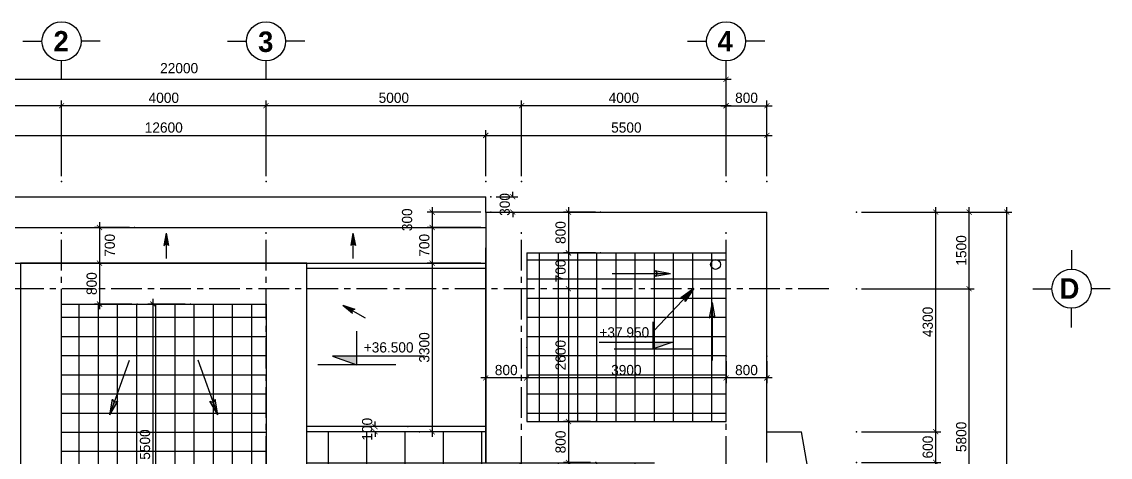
# Model space of a CAD drawing. Header units: inches. Extents: x -844707 to -690155, y -211546 to -175871.
# Drawn here: x -711449 to -690155, y -184900 to -176374 of the extents above; entities that cross this region are included whole.
import ezdxf

# ---------------------------------------------------------------- set-up
doc = ezdxf.new("R2010")
doc.units = ezdxf.units.IN
doc.header["$LTSCALE"] = 48
doc.header["$MEASUREMENT"] = 0
doc.linetypes.add('CENTER', pattern=[2, 1.25, -0.25, 0.25, -0.25])
doc.layers.add('DWGSHARE.com-DefPoints-DWGSHARE.com', color=7, linetype='Continuous', plot=False)
for name, color, linetype in [('DWGSHARE.com-DIM-DWGSHARE.com', 251, 'Continuous'), ('DWGSHARE.com-HATCH-DWGSHARE.com', 8, 'Continuous'), ('DWGSHARE.com-KICHTHUOC-DWGSHARE.com', 9, 'Continuous'), ('DWGSHARE.com-LAYER1-DWGSHARE.com', 150, 'Continuous'), ('DWGSHARE.com-NET-DWGSHARE.com', 245, 'Continuous'), ('DWGSHARE.com-text-DWGSHARE.com', 3, 'Continuous'), ('DWGSHARE.com-truc-DWGSHARE.com', 250, 'CENTER'), ('DWGSHARE.com-TUONG-DWGSHARE.com', 7, 'Continuous')]:
    doc.layers.add(name, color=color, linetype=linetype)
doc.styles.add('AVO-B', font='')
doc.styles.get("Standard").update_dxf_attribs({"font": ''})
doc.styles.add('VNI-AVO', font='')
doc.styles.get('AVO-B').set_extended_font_data('VNI-Avo', bold=True)
doc.styles.get('Standard').set_extended_font_data('VNI-Avo')
doc.styles.get('VNI-AVO').set_extended_font_data('VNI-Avo')
doc.dimstyles.new('tl1-100', dxfattribs={"dimtxt": 200, "dimasz": 100, "dimexe": 100, "dimexo": 100, "dimgap": 50, "dimtad": 1, "dimdec": 0, "dimzin": 0, "dimdsep": 46, "dimtxsty": 'VNI-AVO', "dimblk": 'ARCHTICK', "dimcen": 1, "dimdle": 100, "dimclrd": 256, "dimclre": 256, "dimclrt": 2, "dimadec": 0, "dimazin": 0, "dimtfac": 1, "dimtdec": 0, "dimtix": 1, "dimtofl": 0, "dimtmove": 2, "dimatfit": 3, "dimldrblk": 'ARCHTICK', "dimfxl": 1, "dimtolj": 2, "dimtzin": 0, "dimarcsym": 0})
pattern_1 = [(90, (-754198.3, -184409.2), (-375, 6e-14), []), (180, (-754198.3, -184409.2), (-6e-14, -375), [])]

# ---------------------------------------------------------------- blocks, each defined once
blk = doc.blocks.new('_ArchTick')
at = {"color": 0, "linetype": 'ByBlock', "const_width": 0.15}
blk.add_lwpolyline([(-0.5, -0.5), (0.5, 0.5)], dxfattribs=at)
blk = doc.blocks.new('*D446')
at = {"layer": 'DWGSHARE.com-DefPoints-DWGSHARE.com', "color": 0, "transparency": 16777216}
for p in [(-719670, -177502), (-719670, -179500), (-697670, -179500)]:
    blk.add_point(p, dxfattribs=at)
at = {"layer": 'DWGSHARE.com-DIM-DWGSHARE.com', "lineweight": -2, "transparency": 16777216}
for p, q in [((-697570, -177502), (-719770, -177502)), ((-719670, -179400), (-719670, -177402)), ((-697670, -179400), (-697670, -177402))]:
    blk.add_line(p, q, dxfattribs=at)
at = {"layer": 'DWGSHARE.com-DIM-DWGSHARE.com', "lineweight": -2, "transparency": 16777216, "xscale": 100, "yscale": 100, "zscale": 100, "rotation": 180}
blk.add_blockref('_ArchTick', (-719670, -177502), dxfattribs=at)
at = {"layer": 'DWGSHARE.com-DIM-DWGSHARE.com', "lineweight": -2, "transparency": 16777216, "xscale": 100, "yscale": 100, "zscale": 100}
blk.add_blockref('_ArchTick', (-697670, -177502), dxfattribs=at)
at = {"layer": 'DWGSHARE.com-DIM-DWGSHARE.com', "color": 2, "transparency": 16777216, "insert": (-708370, -177284), "char_height": 200, "attachment_point": 5, "style": 'VNI-AVO'}
blk.add_mtext('\\A2;22000', dxfattribs=at)
blk = doc.blocks.new('*D447')
at = {"layer": 'DWGSHARE.com-DefPoints-DWGSHARE.com', "color": 0, "transparency": 16777216}
for p in [(-715670, -178018), (-715670, -179500), (-710670, -179500)]:
    blk.add_point(p, dxfattribs=at)
at = {"layer": 'DWGSHARE.com-DIM-DWGSHARE.com', "lineweight": -2, "transparency": 16777216}
for p, q in [((-710570, -178018), (-715770, -178018)), ((-715670, -179400), (-715670, -177918)), ((-710670, -179400), (-710670, -177918))]:
    blk.add_line(p, q, dxfattribs=at)
at = {"layer": 'DWGSHARE.com-DIM-DWGSHARE.com', "lineweight": -2, "transparency": 16777216, "xscale": 100, "yscale": 100, "zscale": 100, "rotation": 180}
blk.add_blockref('_ArchTick', (-715670, -178018), dxfattribs=at)
at = {"layer": 'DWGSHARE.com-DIM-DWGSHARE.com', "lineweight": -2, "transparency": 16777216, "xscale": 100, "yscale": 100, "zscale": 100}
blk.add_blockref('_ArchTick', (-710670, -178018), dxfattribs=at)
at = {"layer": 'DWGSHARE.com-DIM-DWGSHARE.com', "color": 2, "transparency": 16777216, "insert": (-713170, -177864), "char_height": 200, "attachment_point": 5, "style": 'VNI-AVO'}
blk.add_mtext('\\A2;5000', dxfattribs=at)
blk = doc.blocks.new('*D453')
at = {"layer": 'DWGSHARE.com-DefPoints-DWGSHARE.com', "color": 0, "transparency": 16777216}
for p in [(-706670, -178018), (-706670, -179500), (-701670, -179500)]:
    blk.add_point(p, dxfattribs=at)
at = {"layer": 'DWGSHARE.com-DIM-DWGSHARE.com', "lineweight": -2, "transparency": 16777216}
for p, q in [((-701570, -178018), (-706770, -178018)), ((-706670, -179400), (-706670, -177918)), ((-701670, -179400), (-701670, -177918))]:
    blk.add_line(p, q, dxfattribs=at)
at = {"layer": 'DWGSHARE.com-DIM-DWGSHARE.com', "lineweight": -2, "transparency": 16777216, "xscale": 100, "yscale": 100, "zscale": 100, "rotation": 180}
blk.add_blockref('_ArchTick', (-706670, -178018), dxfattribs=at)
at = {"layer": 'DWGSHARE.com-DIM-DWGSHARE.com', "lineweight": -2, "transparency": 16777216, "xscale": 100, "yscale": 100, "zscale": 100}
blk.add_blockref('_ArchTick', (-701670, -178018), dxfattribs=at)
at = {"layer": 'DWGSHARE.com-DIM-DWGSHARE.com', "color": 2, "transparency": 16777216, "insert": (-704170, -177864), "char_height": 200, "attachment_point": 5, "style": 'VNI-AVO'}
blk.add_mtext('\\A2;5000', dxfattribs=at)
blk = doc.blocks.new('*D454')
at = {"layer": 'DWGSHARE.com-DefPoints-DWGSHARE.com', "color": 0, "transparency": 16777216}
for p in [(-710670, -178018), (-710670, -179500), (-706670, -179500)]:
    blk.add_point(p, dxfattribs=at)
at = {"layer": 'DWGSHARE.com-DIM-DWGSHARE.com', "lineweight": -2, "transparency": 16777216}
for p, q in [((-706570, -178018), (-710770, -178018)), ((-710670, -179400), (-710670, -177918)), ((-706670, -179400), (-706670, -177918))]:
    blk.add_line(p, q, dxfattribs=at)
at = {"layer": 'DWGSHARE.com-DIM-DWGSHARE.com', "lineweight": -2, "transparency": 16777216, "xscale": 100, "yscale": 100, "zscale": 100, "rotation": 180}
blk.add_blockref('_ArchTick', (-710670, -178018), dxfattribs=at)
at = {"layer": 'DWGSHARE.com-DIM-DWGSHARE.com', "lineweight": -2, "transparency": 16777216, "xscale": 100, "yscale": 100, "zscale": 100}
blk.add_blockref('_ArchTick', (-706670, -178018), dxfattribs=at)
at = {"layer": 'DWGSHARE.com-DIM-DWGSHARE.com', "color": 2, "transparency": 16777216, "insert": (-708670, -177864), "char_height": 200, "attachment_point": 5, "style": 'VNI-AVO'}
blk.add_mtext('\\A2;4000', dxfattribs=at)
blk = doc.blocks.new('*D455')
at = {"layer": 'DWGSHARE.com-DefPoints-DWGSHARE.com', "color": 0, "transparency": 16777216}
for p in [(-701670, -178018), (-701670, -179500), (-697670, -179500)]:
    blk.add_point(p, dxfattribs=at)
at = {"layer": 'DWGSHARE.com-DIM-DWGSHARE.com', "lineweight": -2, "transparency": 16777216}
for p, q in [((-697570, -178018), (-701770, -178018)), ((-701670, -179400), (-701670, -177918)), ((-697670, -179400), (-697670, -177918))]:
    blk.add_line(p, q, dxfattribs=at)
at = {"layer": 'DWGSHARE.com-DIM-DWGSHARE.com', "lineweight": -2, "transparency": 16777216, "xscale": 100, "yscale": 100, "zscale": 100, "rotation": 180}
blk.add_blockref('_ArchTick', (-701670, -178018), dxfattribs=at)
at = {"layer": 'DWGSHARE.com-DIM-DWGSHARE.com', "lineweight": -2, "transparency": 16777216, "xscale": 100, "yscale": 100, "zscale": 100}
blk.add_blockref('_ArchTick', (-697670, -178018), dxfattribs=at)
at = {"layer": 'DWGSHARE.com-DIM-DWGSHARE.com', "color": 2, "transparency": 16777216, "insert": (-699670, -177864), "char_height": 200, "attachment_point": 5, "style": 'VNI-AVO'}
blk.add_mtext('\\A2;4000', dxfattribs=at)
blk = doc.blocks.new('*D473')
at = {"layer": 'DWGSHARE.com-DefPoints-DWGSHARE.com', "color": 0, "transparency": 16777216}
for p in [(-702371, -181101), (-703420, -184401), (-702371, -184401)]:
    blk.add_point(p, dxfattribs=at)
at = {"layer": 'DWGSHARE.com-DIM-DWGSHARE.com', "lineweight": -2, "transparency": 16777216}
for p, q in [((-702471, -181101), (-703520, -181101)), ((-703420, -181001), (-703420, -184501)), ((-702471, -184401), (-703520, -184401))]:
    blk.add_line(p, q, dxfattribs=at)
at = {"layer": 'DWGSHARE.com-DIM-DWGSHARE.com', "lineweight": -2, "transparency": 16777216, "xscale": 100, "yscale": 100, "zscale": 100}
for p, rotation in [((-703420, -181101), 90), ((-703420, -184401), 270)]:
    blk.add_blockref('_ArchTick', p, dxfattribs=dict(at, rotation=rotation))
at = {"layer": 'DWGSHARE.com-DIM-DWGSHARE.com', "color": 2, "transparency": 16777216, "insert": (-703573, -182751), "char_height": 200, "attachment_point": 5, "rotation": 90, "style": 'VNI-AVO'}
blk.add_mtext('\\A2;3300', dxfattribs=at)
blk = doc.blocks.new('*D474')
at = {"layer": 'DWGSHARE.com-DefPoints-DWGSHARE.com', "color": 0, "transparency": 16777216}
for p in [(-700221, -181601), (-700754, -184201), (-700221, -184201)]:
    blk.add_point(p, dxfattribs=at)
at = {"layer": 'DWGSHARE.com-DIM-DWGSHARE.com', "lineweight": -2, "transparency": 16777216}
for p, q in [((-700321, -181601), (-700854, -181601)), ((-700754, -181501), (-700754, -184301)), ((-700321, -184201), (-700854, -184201))]:
    blk.add_line(p, q, dxfattribs=at)
at = {"layer": 'DWGSHARE.com-DIM-DWGSHARE.com', "lineweight": -2, "transparency": 16777216, "xscale": 100, "yscale": 100, "zscale": 100}
for p, rotation in [((-700754, -181601), 90), ((-700754, -184201), 270)]:
    blk.add_blockref('_ArchTick', p, dxfattribs=dict(at, rotation=rotation))
at = {"layer": 'DWGSHARE.com-DIM-DWGSHARE.com', "color": 2, "transparency": 16777216, "insert": (-700907, -182901), "char_height": 200, "attachment_point": 5, "rotation": 90, "style": 'VNI-AVO'}
blk.add_mtext('\\A2;2600', dxfattribs=at)
blk = doc.blocks.new('*D475')
at = {"layer": 'DWGSHARE.com-DefPoints-DWGSHARE.com', "color": 0, "transparency": 16777216}
for p in [(-700221, -184201), (-700754, -185001), (-700221, -185001)]:
    blk.add_point(p, dxfattribs=at)
at = {"layer": 'DWGSHARE.com-DIM-DWGSHARE.com', "lineweight": -2, "transparency": 16777216}
for p, q in [((-700754, -184101), (-700754, -185101)), ((-700321, -184201), (-700854, -184201)), ((-700321, -185001), (-700854, -185001))]:
    blk.add_line(p, q, dxfattribs=at)
at = {"layer": 'DWGSHARE.com-DIM-DWGSHARE.com', "lineweight": -2, "transparency": 16777216, "xscale": 100, "yscale": 100, "zscale": 100}
for p, rotation in [((-700754, -184201), 90), ((-700754, -185001), 270)]:
    blk.add_blockref('_ArchTick', p, dxfattribs=dict(at, rotation=rotation))
at = {"layer": 'DWGSHARE.com-DIM-DWGSHARE.com', "color": 2, "transparency": 16777216, "insert": (-700907, -184601), "char_height": 200, "attachment_point": 5, "rotation": 90, "style": 'VNI-AVO'}
blk.add_mtext('\\A2;800', dxfattribs=at)
blk = doc.blocks.new('*D476')
at = {"layer": 'DWGSHARE.com-DefPoints-DWGSHARE.com', "color": 0, "transparency": 16777216}
for p in [(-702371, -180401), (-703420, -181101), (-702371, -181101)]:
    blk.add_point(p, dxfattribs=at)
at = {"layer": 'DWGSHARE.com-DIM-DWGSHARE.com', "lineweight": -2, "transparency": 16777216}
for p, q in [((-703420, -180301), (-703420, -181201)), ((-702471, -180401), (-703520, -180401)), ((-702471, -181101), (-703520, -181101))]:
    blk.add_line(p, q, dxfattribs=at)
at = {"layer": 'DWGSHARE.com-DIM-DWGSHARE.com', "lineweight": -2, "transparency": 16777216, "xscale": 100, "yscale": 100, "zscale": 100}
for p, rotation in [((-703420, -180401), 90), ((-703420, -181101), 270)]:
    blk.add_blockref('_ArchTick', p, dxfattribs=dict(at, rotation=rotation))
at = {"layer": 'DWGSHARE.com-DIM-DWGSHARE.com', "color": 2, "transparency": 16777216, "insert": (-703573, -180751), "char_height": 200, "attachment_point": 5, "rotation": 90, "style": 'VNI-AVO'}
blk.add_mtext('\\A2;700', dxfattribs=at)
blk = doc.blocks.new('*D477')
at = {"layer": 'DWGSHARE.com-DefPoints-DWGSHARE.com', "color": 0, "transparency": 16777216}
for p in [(-702371, -180101), (-703420, -180401), (-702371, -180401)]:
    blk.add_point(p, dxfattribs=at)
at = {"layer": 'DWGSHARE.com-DIM-DWGSHARE.com', "lineweight": -2, "transparency": 16777216}
for p, q in [((-702471, -180101), (-703520, -180101)), ((-703420, -180001), (-703420, -180501)), ((-702471, -180401), (-703520, -180401))]:
    blk.add_line(p, q, dxfattribs=at)
at = {"layer": 'DWGSHARE.com-DIM-DWGSHARE.com', "lineweight": -2, "transparency": 16777216, "xscale": 100, "yscale": 100, "zscale": 100}
for p, rotation in [((-703420, -180101), 90), ((-703420, -180401), 270)]:
    blk.add_blockref('_ArchTick', p, dxfattribs=dict(at, rotation=rotation))
at = {"layer": 'DWGSHARE.com-DIM-DWGSHARE.com', "color": 2, "transparency": 16777216, "insert": (-703910, -180251), "char_height": 200, "attachment_point": 5, "rotation": 90, "style": 'VNI-AVO'}
blk.add_mtext('\\A2;300', dxfattribs=at)
blk = doc.blocks.new('*D478')
at = {"layer": 'DWGSHARE.com-DefPoints-DWGSHARE.com', "color": 0, "transparency": 16777216}
for p in [(-701571, -182752), (-697671, -182919), (-701571, -183347)]:
    blk.add_point(p, dxfattribs=at)
at = {"layer": 'DWGSHARE.com-DIM-DWGSHARE.com', "lineweight": -2, "transparency": 16777216}
for p, q in [((-701571, -182852), (-701571, -183447)), ((-697671, -183019), (-697671, -183447)), ((-697571, -183347), (-701671, -183347))]:
    blk.add_line(p, q, dxfattribs=at)
at = {"layer": 'DWGSHARE.com-DIM-DWGSHARE.com', "lineweight": -2, "transparency": 16777216, "xscale": 100, "yscale": 100, "zscale": 100, "rotation": 180}
blk.add_blockref('_ArchTick', (-701571, -183347), dxfattribs=at)
at = {"layer": 'DWGSHARE.com-DIM-DWGSHARE.com', "lineweight": -2, "transparency": 16777216, "xscale": 100, "yscale": 100, "zscale": 100}
blk.add_blockref('_ArchTick', (-697671, -183347), dxfattribs=at)
at = {"layer": 'DWGSHARE.com-DIM-DWGSHARE.com', "color": 2, "transparency": 16777216, "insert": (-699621, -183194), "char_height": 200, "attachment_point": 5, "style": 'VNI-AVO'}
blk.add_mtext('\\A2;3900', dxfattribs=at)
blk = doc.blocks.new('*D479')
at = {"layer": 'DWGSHARE.com-DefPoints-DWGSHARE.com', "color": 0, "transparency": 16777216}
for p in [(-697671, -182919), (-696871, -182919), (-697671, -183347)]:
    blk.add_point(p, dxfattribs=at)
at = {"layer": 'DWGSHARE.com-DIM-DWGSHARE.com', "lineweight": -2, "transparency": 16777216}
for p, q in [((-697671, -183019), (-697671, -183447)), ((-696871, -183019), (-696871, -183447)), ((-696771, -183347), (-697771, -183347))]:
    blk.add_line(p, q, dxfattribs=at)
at = {"layer": 'DWGSHARE.com-DIM-DWGSHARE.com', "lineweight": -2, "transparency": 16777216, "xscale": 100, "yscale": 100, "zscale": 100, "rotation": 180}
blk.add_blockref('_ArchTick', (-697671, -183347), dxfattribs=at)
at = {"layer": 'DWGSHARE.com-DIM-DWGSHARE.com', "lineweight": -2, "transparency": 16777216, "xscale": 100, "yscale": 100, "zscale": 100}
blk.add_blockref('_ArchTick', (-696871, -183347), dxfattribs=at)
at = {"layer": 'DWGSHARE.com-DIM-DWGSHARE.com', "color": 2, "transparency": 16777216, "insert": (-697271, -183194), "char_height": 200, "attachment_point": 5, "style": 'VNI-AVO'}
blk.add_mtext('\\A2;800', dxfattribs=at)
blk = doc.blocks.new('Muiten')
at = {"layer": 'DWGSHARE.com-KICHTHUOC-DWGSHARE.com'}
blk.add_hatch(color=2, dxfattribs=at).paths.add_polyline_path([(-257, 0), (-305, -54), (0, 0), (-304, 59)])
at = {"layer": 'DWGSHARE.com-KICHTHUOC-DWGSHARE.com', "linetype": 'Continuous'}
blk.add_line((0, 0), (-1140, 0), dxfattribs=at)
at = {"layer": 'DWGSHARE.com-KICHTHUOC-DWGSHARE.com', "color": 2}
for p, q in [((0, 0), (-305, -54)), ((-304, 59), (-257, 0)), ((0, 0), (-304, 59)), ((0, 0), (-257, 0)), ((-305, -54), (-257, 0))]:
    blk.add_line(p, q, dxfattribs=at)
blk = doc.blocks.new('*D480')
at = {"layer": 'DWGSHARE.com-DefPoints-DWGSHARE.com', "color": 0, "transparency": 16777216}
for p in [(-702371, -182752), (-701571, -182752), (-702371, -183347)]:
    blk.add_point(p, dxfattribs=at)
at = {"layer": 'DWGSHARE.com-DIM-DWGSHARE.com', "lineweight": -2, "transparency": 16777216}
for p, q in [((-702371, -182852), (-702371, -183447)), ((-701571, -182852), (-701571, -183447)), ((-701471, -183347), (-702471, -183347))]:
    blk.add_line(p, q, dxfattribs=at)
at = {"layer": 'DWGSHARE.com-DIM-DWGSHARE.com', "lineweight": -2, "transparency": 16777216, "xscale": 100, "yscale": 100, "zscale": 100, "rotation": 180}
blk.add_blockref('_ArchTick', (-702371, -183347), dxfattribs=at)
at = {"layer": 'DWGSHARE.com-DIM-DWGSHARE.com', "lineweight": -2, "transparency": 16777216, "xscale": 100, "yscale": 100, "zscale": 100}
blk.add_blockref('_ArchTick', (-701571, -183347), dxfattribs=at)
at = {"layer": 'DWGSHARE.com-DIM-DWGSHARE.com', "color": 2, "transparency": 16777216, "insert": (-701971, -183194), "char_height": 200, "attachment_point": 5, "style": 'VNI-AVO'}
blk.add_mtext('\\A2;800', dxfattribs=at)
blk = doc.blocks.new('*D481')
at = {"layer": 'DWGSHARE.com-DefPoints-DWGSHARE.com', "color": 0, "transparency": 16777216}
for p in [(-700127, -180901), (-700754, -181601), (-700221, -181601)]:
    blk.add_point(p, dxfattribs=at)
at = {"layer": 'DWGSHARE.com-DIM-DWGSHARE.com', "lineweight": -2, "transparency": 16777216}
for p, q in [((-700227, -180901), (-700854, -180901)), ((-700754, -180801), (-700754, -181701)), ((-700321, -181601), (-700854, -181601))]:
    blk.add_line(p, q, dxfattribs=at)
at = {"layer": 'DWGSHARE.com-DIM-DWGSHARE.com', "lineweight": -2, "transparency": 16777216, "xscale": 100, "yscale": 100, "zscale": 100}
for p, rotation in [((-700754, -180901), 90), ((-700754, -181601), 270)]:
    blk.add_blockref('_ArchTick', p, dxfattribs=dict(at, rotation=rotation))
at = {"layer": 'DWGSHARE.com-DIM-DWGSHARE.com', "color": 2, "transparency": 16777216, "insert": (-700907, -181251), "char_height": 200, "attachment_point": 5, "rotation": 90, "style": 'VNI-AVO'}
blk.add_mtext('\\A2;700', dxfattribs=at)
blk = doc.blocks.new('*D482')
at = {"layer": 'DWGSHARE.com-DefPoints-DWGSHARE.com', "color": 0, "transparency": 16777216}
for p in [(-700127, -180101), (-700754, -180901), (-700127, -180901)]:
    blk.add_point(p, dxfattribs=at)
at = {"layer": 'DWGSHARE.com-DIM-DWGSHARE.com', "lineweight": -2, "transparency": 16777216}
for p, q in [((-700227, -180101), (-700854, -180101)), ((-700754, -180001), (-700754, -181001)), ((-700227, -180901), (-700854, -180901))]:
    blk.add_line(p, q, dxfattribs=at)
at = {"layer": 'DWGSHARE.com-DIM-DWGSHARE.com', "lineweight": -2, "transparency": 16777216, "xscale": 100, "yscale": 100, "zscale": 100}
for p, rotation in [((-700754, -180101), 90), ((-700754, -180901), 270)]:
    blk.add_blockref('_ArchTick', p, dxfattribs=dict(at, rotation=rotation))
at = {"layer": 'DWGSHARE.com-DIM-DWGSHARE.com', "color": 2, "transparency": 16777216, "insert": (-700907, -180501), "char_height": 200, "attachment_point": 5, "rotation": 90, "style": 'VNI-AVO'}
blk.add_mtext('\\A2;800', dxfattribs=at)
blk = doc.blocks.new('*D491')
at = {"layer": 'DWGSHARE.com-DefPoints-DWGSHARE.com', "color": 0, "transparency": 16777216}
for p in [(-709241, -180401), (-709927, -181101), (-709241, -181101)]:
    blk.add_point(p, dxfattribs=at)
at = {"layer": 'DWGSHARE.com-DIM-DWGSHARE.com', "lineweight": -2, "transparency": 16777216}
for p, q in [((-709927, -180301), (-709927, -181201)), ((-709341, -180401), (-710027, -180401)), ((-709341, -181101), (-710027, -181101))]:
    blk.add_line(p, q, dxfattribs=at)
at = {"layer": 'DWGSHARE.com-DIM-DWGSHARE.com', "lineweight": -2, "transparency": 16777216, "xscale": 100, "yscale": 100, "zscale": 100}
for p, rotation in [((-709927, -180401), 90), ((-709927, -181101), 270)]:
    blk.add_blockref('_ArchTick', p, dxfattribs=dict(at, rotation=rotation))
at = {"layer": 'DWGSHARE.com-DIM-DWGSHARE.com', "color": 2, "transparency": 16777216, "insert": (-709726, -180751), "char_height": 200, "attachment_point": 5, "rotation": 90, "style": 'VNI-AVO'}
blk.add_mtext('\\A2;700', dxfattribs=at)
blk = doc.blocks.new('*D492')
at = {"layer": 'DWGSHARE.com-DefPoints-DWGSHARE.com', "color": 0, "transparency": 16777216}
for p in [(-709194, -181101), (-709927, -181901), (-709194, -181901)]:
    blk.add_point(p, dxfattribs=at)
at = {"layer": 'DWGSHARE.com-DIM-DWGSHARE.com', "lineweight": -2, "transparency": 16777216}
for p, q in [((-709294, -181101), (-710027, -181101)), ((-709927, -181001), (-709927, -182001)), ((-709294, -181901), (-710027, -181901))]:
    blk.add_line(p, q, dxfattribs=at)
at = {"layer": 'DWGSHARE.com-DIM-DWGSHARE.com', "lineweight": -2, "transparency": 16777216, "xscale": 100, "yscale": 100, "zscale": 100}
for p, rotation in [((-709927, -181101), 90), ((-709927, -181901), 270)]:
    blk.add_blockref('_ArchTick', p, dxfattribs=dict(at, rotation=rotation))
at = {"layer": 'DWGSHARE.com-DIM-DWGSHARE.com', "color": 2, "transparency": 16777216, "insert": (-710080, -181501), "char_height": 200, "attachment_point": 5, "rotation": 90, "style": 'VNI-AVO'}
blk.add_mtext('\\A2;800', dxfattribs=at)
blk = doc.blocks.new('*D493')
at = {"layer": 'DWGSHARE.com-DefPoints-DWGSHARE.com', "color": 0, "transparency": 16777216}
for p in [(-708150, -181901), (-708883, -187401), (-708150, -187401)]:
    blk.add_point(p, dxfattribs=at)
at = {"layer": 'DWGSHARE.com-DIM-DWGSHARE.com', "lineweight": -2, "transparency": 16777216}
for p, q in [((-708883, -181801), (-708883, -187501)), ((-708250, -181901), (-708983, -181901)), ((-708250, -187401), (-708983, -187401))]:
    blk.add_line(p, q, dxfattribs=at)
at = {"layer": 'DWGSHARE.com-DIM-DWGSHARE.com', "lineweight": -2, "transparency": 16777216, "xscale": 100, "yscale": 100, "zscale": 100}
for p, rotation in [((-708883, -181901), 90), ((-708883, -187401), 270)]:
    blk.add_blockref('_ArchTick', p, dxfattribs=dict(at, rotation=rotation))
at = {"layer": 'DWGSHARE.com-DIM-DWGSHARE.com', "color": 2, "transparency": 16777216, "insert": (-709037, -184651), "char_height": 200, "attachment_point": 5, "rotation": 90, "style": 'VNI-AVO'}
blk.add_mtext('\\A2;5500', dxfattribs=at)
blk = doc.blocks.new('*D527')
at = {"layer": 'DWGSHARE.com-DefPoints-DWGSHARE.com', "color": 0, "transparency": 16777216}
for p in [(-696871, -178018), (-697670, -179500), (-696871, -179500)]:
    blk.add_point(p, dxfattribs=at)
at = {"layer": 'DWGSHARE.com-DIM-DWGSHARE.com', "lineweight": -2, "transparency": 16777216}
for p, q in [((-697770, -178018), (-696771, -178018)), ((-697670, -179400), (-697670, -177918)), ((-696871, -179400), (-696871, -177918))]:
    blk.add_line(p, q, dxfattribs=at)
at = {"layer": 'DWGSHARE.com-DIM-DWGSHARE.com', "lineweight": -2, "transparency": 16777216, "xscale": 100, "yscale": 100, "zscale": 100, "rotation": 180}
blk.add_blockref('_ArchTick', (-697670, -178018), dxfattribs=at)
at = {"layer": 'DWGSHARE.com-DIM-DWGSHARE.com', "lineweight": -2, "transparency": 16777216, "xscale": 100, "yscale": 100, "zscale": 100}
blk.add_blockref('_ArchTick', (-696871, -178018), dxfattribs=at)
at = {"layer": 'DWGSHARE.com-DIM-DWGSHARE.com', "color": 2, "transparency": 16777216, "insert": (-697270, -177864), "char_height": 200, "attachment_point": 5, "style": 'VNI-AVO'}
blk.add_mtext('\\A2;800', dxfattribs=at)
blk = doc.blocks.new('*D529')
at = {"layer": 'DWGSHARE.com-DefPoints-DWGSHARE.com', "color": 0, "transparency": 16777216}
for p in [(-702371, -178599), (-714971, -179500), (-702371, -179500)]:
    blk.add_point(p, dxfattribs=at)
at = {"layer": 'DWGSHARE.com-DIM-DWGSHARE.com', "lineweight": -2, "transparency": 16777216}
for p, q in [((-715071, -178599), (-702271, -178599)), ((-714971, -179400), (-714971, -178499)), ((-702371, -179400), (-702371, -178499))]:
    blk.add_line(p, q, dxfattribs=at)
at = {"layer": 'DWGSHARE.com-DIM-DWGSHARE.com', "lineweight": -2, "transparency": 16777216, "xscale": 100, "yscale": 100, "zscale": 100, "rotation": 180}
blk.add_blockref('_ArchTick', (-714971, -178599), dxfattribs=at)
at = {"layer": 'DWGSHARE.com-DIM-DWGSHARE.com', "lineweight": -2, "transparency": 16777216, "xscale": 100, "yscale": 100, "zscale": 100}
blk.add_blockref('_ArchTick', (-702371, -178599), dxfattribs=at)
at = {"layer": 'DWGSHARE.com-DIM-DWGSHARE.com', "color": 2, "transparency": 16777216, "insert": (-708671, -178446), "char_height": 200, "attachment_point": 5, "style": 'VNI-AVO'}
blk.add_mtext('\\A2;12600', dxfattribs=at)
blk = doc.blocks.new('*D530')
at = {"layer": 'DWGSHARE.com-DefPoints-DWGSHARE.com', "color": 0, "transparency": 16777216}
for p in [(-696871, -178599), (-702371, -179500), (-696871, -179500)]:
    blk.add_point(p, dxfattribs=at)
at = {"layer": 'DWGSHARE.com-DIM-DWGSHARE.com', "lineweight": -2, "transparency": 16777216}
for p, q in [((-702471, -178599), (-696771, -178599)), ((-702371, -179400), (-702371, -178499)), ((-696871, -179400), (-696871, -178499))]:
    blk.add_line(p, q, dxfattribs=at)
at = {"layer": 'DWGSHARE.com-DIM-DWGSHARE.com', "lineweight": -2, "transparency": 16777216, "xscale": 100, "yscale": 100, "zscale": 100, "rotation": 180}
blk.add_blockref('_ArchTick', (-702371, -178599), dxfattribs=at)
at = {"layer": 'DWGSHARE.com-DIM-DWGSHARE.com', "lineweight": -2, "transparency": 16777216, "xscale": 100, "yscale": 100, "zscale": 100}
blk.add_blockref('_ArchTick', (-696871, -178599), dxfattribs=at)
at = {"layer": 'DWGSHARE.com-DIM-DWGSHARE.com', "color": 2, "transparency": 16777216, "insert": (-699621, -178446), "char_height": 200, "attachment_point": 5, "style": 'VNI-AVO'}
blk.add_mtext('\\A2;5500', dxfattribs=at)
blk = doc.blocks.new('*D537')
at = {"layer": 'DWGSHARE.com-DefPoints-DWGSHARE.com', "color": 0, "transparency": 16777216}
for p in [(-695121, -180101), (-695121, -184401), (-693570, -184401)]:
    blk.add_point(p, dxfattribs=at)
at = {"layer": 'DWGSHARE.com-DIM-DWGSHARE.com', "lineweight": -2, "transparency": 16777216}
for p, q in [((-695021, -180101), (-693470, -180101)), ((-693570, -180001), (-693570, -184501)), ((-695021, -184401), (-693470, -184401))]:
    blk.add_line(p, q, dxfattribs=at)
at = {"layer": 'DWGSHARE.com-DIM-DWGSHARE.com', "lineweight": -2, "transparency": 16777216, "xscale": 100, "yscale": 100, "zscale": 100}
for p, rotation in [((-693570, -180101), 90), ((-693570, -184401), 270)]:
    blk.add_blockref('_ArchTick', p, dxfattribs=dict(at, rotation=rotation))
at = {"layer": 'DWGSHARE.com-DIM-DWGSHARE.com', "color": 2, "transparency": 16777216, "insert": (-693724, -182251), "char_height": 200, "attachment_point": 5, "rotation": 90, "style": 'VNI-AVO'}
blk.add_mtext('\\A2;4300', dxfattribs=at)
blk = doc.blocks.new('*D538')
at = {"layer": 'DWGSHARE.com-DefPoints-DWGSHARE.com', "color": 0, "transparency": 16777216}
for p in [(-695121, -181601), (-692915, -181601), (-695121, -187401)]:
    blk.add_point(p, dxfattribs=at)
at = {"layer": 'DWGSHARE.com-DIM-DWGSHARE.com', "lineweight": -2, "transparency": 16777216}
for p, q in [((-695021, -181601), (-692815, -181601)), ((-692915, -187501), (-692915, -181501)), ((-695021, -187401), (-692815, -187401))]:
    blk.add_line(p, q, dxfattribs=at)
at = {"layer": 'DWGSHARE.com-DIM-DWGSHARE.com', "lineweight": -2, "transparency": 16777216, "xscale": 100, "yscale": 100, "zscale": 100}
for p, rotation in [((-692915, -181601), 90), ((-692915, -187401), 270)]:
    blk.add_blockref('_ArchTick', p, dxfattribs=dict(at, rotation=rotation))
at = {"layer": 'DWGSHARE.com-DIM-DWGSHARE.com', "color": 2, "transparency": 16777216, "insert": (-693068, -184501), "char_height": 200, "attachment_point": 5, "rotation": 90, "style": 'VNI-AVO'}
blk.add_mtext('\\A2;5800', dxfattribs=at)
blk = doc.blocks.new('*D539')
at = {"layer": 'DWGSHARE.com-DefPoints-DWGSHARE.com', "color": 0, "transparency": 16777216}
for p in [(-695121, -180101), (-692180, -180101), (-695121, -201401)]:
    blk.add_point(p, dxfattribs=at)
at = {"layer": 'DWGSHARE.com-DIM-DWGSHARE.com', "lineweight": -2, "transparency": 16777216}
for p, q in [((-695021, -180101), (-692080, -180101)), ((-692180, -201501), (-692180, -180001)), ((-695021, -201401), (-692080, -201401))]:
    blk.add_line(p, q, dxfattribs=at)
at = {"layer": 'DWGSHARE.com-DIM-DWGSHARE.com', "lineweight": -2, "transparency": 16777216, "xscale": 100, "yscale": 100, "zscale": 100}
for p, rotation in [((-692180, -180101), 90), ((-692180, -201401), 270)]:
    blk.add_blockref('_ArchTick', p, dxfattribs=dict(at, rotation=rotation))
at = {"layer": 'DWGSHARE.com-DIM-DWGSHARE.com', "color": 2, "transparency": 16777216, "insert": (-692333, -190751), "char_height": 200, "attachment_point": 5, "rotation": 90, "style": 'VNI-AVO'}
blk.add_mtext('\\A2;21300', dxfattribs=at)
blk = doc.blocks.new('*D546')
at = {"layer": 'DWGSHARE.com-DefPoints-DWGSHARE.com', "color": 0, "transparency": 16777216}
for p in [(-695121, -184401), (-695121, -185001), (-693570, -185001)]:
    blk.add_point(p, dxfattribs=at)
at = {"layer": 'DWGSHARE.com-DIM-DWGSHARE.com', "lineweight": -2, "transparency": 16777216}
for p, q in [((-695021, -184401), (-693470, -184401)), ((-693570, -184301), (-693570, -185101)), ((-695021, -185001), (-693470, -185001))]:
    blk.add_line(p, q, dxfattribs=at)
at = {"layer": 'DWGSHARE.com-DIM-DWGSHARE.com', "lineweight": -2, "transparency": 16777216, "xscale": 100, "yscale": 100, "zscale": 100}
for p, rotation in [((-693570, -184401), 90), ((-693570, -185001), 270)]:
    blk.add_blockref('_ArchTick', p, dxfattribs=dict(at, rotation=rotation))
at = {"layer": 'DWGSHARE.com-DIM-DWGSHARE.com', "color": 2, "transparency": 16777216, "insert": (-693724, -184701), "char_height": 200, "attachment_point": 5, "rotation": 90, "style": 'VNI-AVO'}
blk.add_mtext('\\A2;600', dxfattribs=at)
blk = doc.blocks.new('*D549')
at = {"layer": 'DWGSHARE.com-DefPoints-DWGSHARE.com', "color": 0, "transparency": 16777216}
for p in [(-695121, -180101), (-692915, -180101), (-695121, -181601)]:
    blk.add_point(p, dxfattribs=at)
at = {"layer": 'DWGSHARE.com-DIM-DWGSHARE.com', "lineweight": -2, "transparency": 16777216}
for p, q in [((-695021, -180101), (-692815, -180101)), ((-692915, -181701), (-692915, -180001)), ((-695021, -181601), (-692815, -181601))]:
    blk.add_line(p, q, dxfattribs=at)
at = {"layer": 'DWGSHARE.com-DIM-DWGSHARE.com', "lineweight": -2, "transparency": 16777216, "xscale": 100, "yscale": 100, "zscale": 100}
for p, rotation in [((-692915, -180101), 90), ((-692915, -181601), 270)]:
    blk.add_blockref('_ArchTick', p, dxfattribs=dict(at, rotation=rotation))
at = {"layer": 'DWGSHARE.com-DIM-DWGSHARE.com', "color": 2, "transparency": 16777216, "insert": (-693068, -180851), "char_height": 200, "attachment_point": 5, "rotation": 90, "style": 'VNI-AVO'}
blk.add_mtext('\\A2;1500', dxfattribs=at)
blk = doc.blocks.new('*D643')
at = {"layer": 'DWGSHARE.com-DefPoints-DWGSHARE.com', "color": 0, "transparency": 16777216}
for p in [(-702270, -179801), (-702270, -180101), (-701845, -180101)]:
    blk.add_point(p, dxfattribs=at)
at = {"layer": 'DWGSHARE.com-DIM-DWGSHARE.com', "lineweight": -2, "transparency": 16777216}
for p, q in [((-701845, -179801), (-701845, -179701)), ((-702170, -179801), (-701745, -179801)), ((-702170, -180101), (-701745, -180101)), ((-701845, -180101), (-701845, -180201))]:
    blk.add_line(p, q, dxfattribs=at)
at = {"layer": 'DWGSHARE.com-DIM-DWGSHARE.com', "lineweight": -2, "transparency": 16777216, "xscale": 100, "yscale": 100, "zscale": 100}
for p, rotation in [((-701845, -179801), 270), ((-701845, -180101), 90)]:
    blk.add_blockref('_ArchTick', p, dxfattribs=dict(at, rotation=rotation))
at = {"layer": 'DWGSHARE.com-DIM-DWGSHARE.com', "color": 2, "transparency": 16777216, "insert": (-701999, -179951), "char_height": 200, "attachment_point": 5, "rotation": 90, "style": 'VNI-AVO'}
blk.add_mtext('\\A2;300', dxfattribs=at)
blk = doc.blocks.new('*D645')
at = {"layer": 'DWGSHARE.com-DefPoints-DWGSHARE.com', "color": 0, "transparency": 16777216}
for p in [(-704538, -184301), (-703899, -184301), (-703671, -184401)]:
    blk.add_point(p, dxfattribs=at)
at = {"layer": 'DWGSHARE.com-DIM-DWGSHARE.com', "lineweight": -2, "transparency": 16777216}
for p, q in [((-703999, -184301), (-704638, -184301)), ((-703771, -184401), (-704638, -184401)), ((-704538, -184301), (-704538, -184201)), ((-704538, -184401), (-704538, -184501))]:
    blk.add_line(p, q, dxfattribs=at)
at = {"layer": 'DWGSHARE.com-DIM-DWGSHARE.com', "lineweight": -2, "transparency": 16777216, "xscale": 100, "yscale": 100, "zscale": 100}
for p, rotation in [((-704538, -184301), 270), ((-704538, -184401), 90)]:
    blk.add_blockref('_ArchTick', p, dxfattribs=dict(at, rotation=rotation))
at = {"layer": 'DWGSHARE.com-DIM-DWGSHARE.com', "color": 2, "transparency": 16777216, "insert": (-704691, -184351), "char_height": 200, "attachment_point": 5, "rotation": 90, "style": 'VNI-AVO'}
blk.add_mtext('\\A2;100', dxfattribs=at)

msp = doc.modelspace()

# ---------------------------------------------------------------- hatches: boundary and pattern name
at = {"layer": 'DWGSHARE.com-DIM-DWGSHARE.com'}
h = msp.add_hatch(dxfattribs=at)
h.set_pattern_fill('ANSI37,_O', color=256, scale=3000, angle=45)
h.set_pattern_definition(pattern_1)
h.paths.add_polyline_path([(-706670.3, -181900.8), (-710670.3, -181900.8), (-710670.3, -187400.8), (-706670.3, -187400.8), (-706670.3, -185943.2), (-709351.5, -185943.2), (-709715.2, -186300.8), (-709570.3, -186300.8), (-709570.3, -187100.8), (-710370.3, -187100.8), (-710370.3, -186300.8), (-709715.2, -186300.8), (-709351.5, -185943.2), (-706670.3, -185943.2)])
at = {"layer": 'DWGSHARE.com-HATCH-DWGSHARE.com'}
h = msp.add_hatch(dxfattribs=at)
h.set_pattern_fill('ANSI37,_I', color=256, scale=3000, angle=45, style=2)
h.set_pattern_definition(pattern_1)
h.paths.add_polyline_path([(-697671.1, -180900.8), (-701570.6, -180900.8), (-701570.6, -181600.6), (-698313, -181600.6), (-698304.1, -181594.1), (-698308.3, -181600.6), (-697671.1, -181600.6)])
h.paths.add_polyline_path([(-699060.4, -181249), (-698756, -181308.1), (-699061.5, -181362.5), (-699013.5, -181308.4)], flags=16)
h.paths.add_polyline_path([(-697780.4, -181125.8, -1), (-697972, -181125.8, -1)], flags=16)
h.paths.add_polyline_path([(-698554.9, -181776.5), (-698313, -181600.6), (-701570.6, -181600.6), (-701570.6, -184200.8), (-697671.1, -184200.8), (-697671.1, -181600.6), (-698308.3, -181600.6), (-698472.6, -181854.6), (-698479.5, -181782.6)])
h.paths.add_polyline_path([(-698714.8, -182643.7), (-699097.3, -182774.5), (-699097.3, -182643.7)], flags=16)
h.paths.add_polyline_path([(-698000.7, -182172.2), (-697941.7, -181867.8), (-697887.3, -182173.3), (-697941.4, -182125.3)], flags=16)
h.paths.add_polyline_path([(-701060.7, -181513.4), (-701060.7, -180988), (-700753.7, -180988), (-700753.7, -181513.4)], flags=24)
h.paths.add_polyline_path([(-701060.7, -183242.6), (-701060.7, -182558.8), (-700753.7, -182558.8), (-700753.7, -183242.6)], flags=24)
h.paths.add_polyline_path([(-699963, -183040.2), (-699278.7, -183040.2), (-699278.7, -183347.3), (-699963, -183347.3)], flags=24)
h.paths.add_polyline_path([(-700200.1, -182610.2), (-699100.9, -182610.2), (-699100.9, -182299.7), (-700200.1, -182299.7)], flags=24)
h = msp.add_hatch(dxfattribs=at)
h.set_pattern_fill('ANSI37', color=256, scale=3000, angle=45, style=0)
h.set_pattern_definition(pattern_1)
h.paths.add_polyline_path([(-710670.3, -181900.8), (-710670.3, -187400.8), (-706670.3, -187400.8), (-706670.3, -181900.8)])
h.paths.add_polyline_path([(-709742, -190303.4), (-709263.8, -190303.4), (-709263.8, -190466.8)], flags=17)
h.paths.add_polyline_path([(-707336.8, -194052.2), (-707345, -193980.3), (-707126.4, -194200.5), (-707409.4, -194073.7)], flags=17)
h.paths.add_polyline_path([(-710179.1, -194259.3), (-709991.8, -194012), (-709990.3, -194084.3), (-709915.6, -194096)], flags=17)
h.paths.add_polyline_path([(-706781.6, -194740.3, -1), (-706973.3, -194740.3, -1)], flags=17)
h.paths.add_polyline_path([(-710367.3, -194740.3, -1), (-710559, -194740.3, -1)], flags=17)
h.paths.add_polyline_path([(-709190.2, -191538.7), (-709190.2, -190863), (-708883.2, -190863), (-708883.2, -191538.7)], flags=9)
h.paths.add_polyline_path([(-709015.2, -189252.7), (-708325.4, -189252.7), (-708325.4, -189559.7), (-709015.2, -189559.7)], flags=9)
h.paths.add_polyline_path([(-709503.1, -187517.9), (-709503.1, -186983.8), (-709196, -186983.8), (-709196, -187517.9)], flags=9)
h.paths.add_polyline_path([(-709238, -190302.5), (-708138.8, -190302.5), (-708138.8, -189992), (-709238, -189992)], flags=9)
h = msp.add_hatch(dxfattribs=at)
h.set_pattern_fill('ANSI37,_I', color=256, scale=6000, angle=45, style=2)
h.set_pattern_definition([(90, (81301.7, 61739.7), (-750, 1e-13), []), (180, (81301.7, 61739.7), (-1e-13, -750), [])])
h.paths.add_polyline_path([(-701670.3, -195000.8), (-699070.4, -195000.8), (-699070.4, -187400.8), (-701670.3, -187400.8)])
h.paths.add_polyline_path([(-701670.3, -187400.8), (-705870.2, -187400.8), (-705870.2, -195000.8), (-701670.3, -195000.8)])
h.paths.add_polyline_path([(-702370.6, -185000.8), (-702370.6, -184400.8), (-705870.2, -184400.8), (-705870.2, -187400.8), (-701670.3, -187400.8), (-701670.3, -185000.8)])
h.paths.add_polyline_path([(-701670.3, -187400.8), (-699070.4, -187400.8), (-699070.4, -185000.8), (-701670.3, -185000.8)])
h.paths.add_polyline_path([(-699315.2, -189919.5), (-698216, -189919.5), (-698216, -189608.9), (-699315.2, -189608.9)], flags=9)
at = {"layer": 'DWGSHARE.com-KICHTHUOC-DWGSHARE.com'}
for points in [[(-708624.7, -180717.7), (-708668, -180756.1), (-708624.5, -180511.7), (-708577.2, -180755.2)], [(-704970, -180717.7), (-705013.4, -180756.1), (-704969.8, -180511.7), (-704922.6, -180755.2)], [(-704989.8, -182025.2), (-704977.5, -182081.8), (-705169.5, -181924.5), (-704933.9, -182002.1)]]:
    msp.add_hatch(color=2, dxfattribs=at).paths.add_polyline_path(points)
at = {"layer": 'DWGSHARE.com-LAYER1-DWGSHARE.com'}
for points in [[(-699097.3, -182643.7), (-698714.8, -182643.7), (-699097.3, -182774.5)], [(-704891.9, -182924.2), (-705370.1, -182924.2), (-704891.9, -183087.6)]]:
    msp.add_hatch(color=1, dxfattribs=at).paths.add_polyline_path(points)

# ---------------------------------------------------------------- linework, layer by layer
at = {"layer": 'DWGSHARE.com-DIM-DWGSHARE.com'}
for p, q in [((-711427.3, -176757.4), (-711053.3, -176757.4)), ((-709913.3, -176757.4), (-710287.3, -176757.4)), ((-707427.3, -176757.4), (-707053.3, -176757.4)), ((-705913.3, -176757.4), (-706287.3, -176757.4)), ((-698427.3, -176757.4), (-698053.3, -176757.4)), ((-696913.3, -176757.4), (-697287.3, -176757.4)), ((-710670.3, -177514.4), (-710670.3, -177140.4)), ((-706670.3, -177514.4), (-706670.3, -177140.4)), ((-697670.3, -177514.4), (-697670.3, -177140.4)), ((-690911.9, -180843.8), (-690911.9, -181217.8)), ((-691668.9, -181600.8), (-691294.9, -181600.8)), ((-690154.9, -181600.8), (-690528.9, -181600.8)), ((-690911.9, -182357.8), (-690911.9, -181983.8))]:
    msp.add_line(p, q, dxfattribs=at)
for centre in [(-710670.3, -176757.4), (-706670.3, -176757.4), (-697670.3, -176757.4), (-690911.9, -181600.8)]:
    msp.add_circle(centre, 383, dxfattribs=at)
at = {"layer": 'DWGSHARE.com-HATCH-DWGSHARE.com'}
msp.add_circle((-697876.2, -181125.8), 95.8, dxfattribs=at)
at = {"layer": 'DWGSHARE.com-KICHTHUOC-DWGSHARE.com', "color": 2}
for p, q in [((-708624.5, -180511.7), (-708668, -180756.1)), ((-708624.5, -180511.7), (-708577.2, -180755.2)), ((-704969.8, -180511.7), (-705013.4, -180756.1)), ((-704969.8, -180511.7), (-704922.6, -180755.2)), ((-708668, -180756.1), (-708624.7, -180717.7)), ((-708577.2, -180755.2), (-708624.7, -180717.7)), ((-705013.4, -180756.1), (-704970, -180717.7)), ((-704922.6, -180755.2), (-704970, -180717.7)), ((-705169.5, -181924.5), (-704933.9, -182002.1)), ((-705169.5, -181924.5), (-704989.8, -182025.2)), ((-705169.5, -181924.5), (-704977.5, -182081.8)), ((-704933.9, -182002.1), (-704989.8, -182025.2)), ((-704977.5, -182081.8), (-704989.8, -182025.2))]:
    msp.add_line(p, q, dxfattribs=at)
at = {"layer": 'DWGSHARE.com-KICHTHUOC-DWGSHARE.com', "linetype": 'Continuous'}
for p, q in [((-708624.5, -180511.7), (-708624.5, -181011.4)), ((-704969.8, -180511.7), (-704969.8, -181011.4)), ((-705169.5, -181924.5), (-704733.4, -182168.4))]:
    msp.add_line(p, q, dxfattribs=at)
at = {"layer": 'DWGSHARE.com-LAYER1-DWGSHARE.com', "color": 1}
for p, q in [((-699859.2, -182774.5), (-698335.5, -182774.5)), ((-704130, -183087.6), (-705653.7, -183087.6))]:
    msp.add_line(p, q, dxfattribs=at)
for points in [[(-700153.2, -182643.7), (-698714.8, -182643.7), (-699097.3, -182774.5), (-699097.3, -182252)], [(-703572.1, -182924.2), (-705370.1, -182924.2), (-704891.9, -183087.6), (-704891.9, -182434.5)]]:
    msp.add_lwpolyline(points, dxfattribs=at)
at = {"layer": 'DWGSHARE.com-NET-DWGSHARE.com'}
for p, q in [((-714970.1, -179800.8), (-702370.6, -179800.8)), ((-702370.6, -180100.8), (-702370.6, -179800.8)), ((-705870.2, -181200.8), (-702369.6, -181200.8)), ((-702369.6, -184300.7), (-705866.2, -184300.7)), ((-696871.1, -184400.8), (-696196.8, -184400.8))]:
    msp.add_line(p, q, dxfattribs=at)
msp.add_arc((-731166.8, -191050.8), 35596.6, 349.233, 10.767, dxfattribs=at)
at = {"layer": 'DWGSHARE.com-truc-DWGSHARE.com', "ltscale": 10}
for p, q in [((-710670.3, -203325.6), (-710670.3, -180494.5)), ((-706670.3, -203325.6), (-706670.3, -180494.5)), ((-701670.3, -203325.6), (-701670.3, -180494.5)), ((-697670.3, -203325.6), (-697670.3, -180494.5)), ((-695659.7, -181600.6), (-721898.7, -181600.6))]:
    msp.add_line(p, q, dxfattribs=at)
at = {"layer": 'DWGSHARE.com-TUONG-DWGSHARE.com'}
for p, q in [((-702370.6, -180100.8), (-702370.6, -185000.8)), ((-702370.6, -180100.8), (-696871.1, -180100.8)), ((-696871.1, -185000.8), (-696871.1, -180100.8)), ((-714970.1, -180400.8), (-702369.6, -180400.8)), ((-702370.6, -185000.8), (-702370.6, -180800.8)), ((-702370.6, -184898.7), (-702370.6, -180900.8)), ((-701570.6, -180900.8), (-701570.6, -184200.8)), ((-701570.6, -180900.8), (-697671.1, -180900.8)), ((-697671.1, -184200.8), (-697671.1, -180900.8)), ((-714970.1, -181100.8), (-702369.6, -181100.8)), ((-702369.6, -184400.8), (-705866.2, -184400.8)), ((-701570.6, -184200.8), (-697671.1, -184200.8))]:
    msp.add_line(p, q, dxfattribs=at)
for points in [[(-711470.5, -195800.8), (-705870.2, -195800.8), (-705870.2, -181100.8), (-711470.5, -181100.8)], [(-710670.3, -181900.8), (-706670.3, -181900.8), (-706670.3, -195000.8), (-710670.3, -195000.8)]]:
    msp.add_lwpolyline(points, close=True, dxfattribs=at)

# ---------------------------------------------------------------- block references
at = {"layer": 'DWGSHARE.com-HATCH-DWGSHARE.com'}
msp.add_blockref('Muiten', (-698756, -181308.1), dxfattribs=at)
for p, rotation in [((-698304.1, -181594.1), 47.00060914466098), ((-697941.7, -181867.8), 90), ((-709728.4, -184071), 250.1996210576047)]:
    msp.add_blockref('Muiten', p, dxfattribs=dict(at, rotation=rotation))
at = {"layer": 'DWGSHARE.com-HATCH-DWGSHARE.com', "xscale": -1, "rotation": 109.8003789423953}
msp.add_blockref('Muiten', (-707612.2, -184071), dxfattribs=at)

# ---------------------------------------------------------------- texts
at = {"layer": 'DWGSHARE.com-text-DWGSHARE.com', "color": 3, "style": 'AVO-B'}
for s, p in [('2', (-710827.3, -176956.6)), ('3', (-706825.1, -176965.1)), ('4', (-697836.9, -176956.6)), ('D', (-691145.1, -181797.1))]:
    msp.add_text(s, height=400, dxfattribs=at).set_placement(p)
at = {"layer": 'DWGSHARE.com-text-DWGSHARE.com'}
for s, p in [('+37.950', (-700148.4, -182554.7)), ('+36.500', (-704758.5, -182848.8))]:
    msp.add_text(s, height=200, dxfattribs=at).set_placement(p)

# ---------------------------------------------------------------- dimensions: what is measured, and where the dimension line sits
at = {"layer": 'DWGSHARE.com-DIM-DWGSHARE.com'}
for base, p1, p2, angle, picture, middle in [((-719670.3, -177502.3), (-697670.3, -179500), (-719670.3, -179500), 180, '*D446', (-708370.3, -177284.2)), ((-703419.8, -180400.8), (-702370.6, -180100.8), (-702370.6, -180400.8), 90, '*D477', (-703910.4, -180250.8)), ((-709926.5, -181100.8), (-709240.5, -180400.8), (-709240.5, -181100.8), 90, '*D491', (-709726.2, -180750.8))]:
    dim = msp.add_linear_dim(base=base, p1=p1, p2=p2, angle=angle, dimstyle='tl1-100', dxfattribs=at)
    dim.commit()
    dim.dimension.update_dxf_attribs({"geometry": picture, "text_midpoint": middle, "dimtype": 160})
for base, p1, p2, angle, picture, middle in [((-715670.3, -178017.6), (-710670.3, -179500), (-715670.3, -179500), 180, '*D447', (-713170.3, -177864.1)), ((-710670.3, -178017.6), (-706670.3, -179500), (-710670.3, -179500), 180, '*D454', (-708670.3, -177864.1)), ((-706670.3, -178017.6), (-701670.3, -179500), (-706670.3, -179500), 180, '*D453', (-704170.3, -177864.1)), ((-692914.9, -180100.8), (-695120.7, -181600.6), (-695120.7, -180100.8), 90, '*D549', (-693068.4, -180850.7)), ((-692914.9, -181600.6), (-695120.7, -187400.8), (-695120.7, -181600.6), 270, '*D538', (-693068.4, -184500.7))]:
    dim = msp.add_linear_dim(base=base, p1=p1, p2=p2, angle=angle, dimstyle='tl1-100', override={"dimtmove": 1}, dxfattribs=at)
    dim.commit()
    dim.dimension.update_dxf_attribs({"geometry": picture, "text_midpoint": middle})
for base, p1, p2, angle, picture, middle in [((-701670.3, -178017.6), (-697670.3, -179500), (-701670.3, -179500), 180, '*D455', (-699670.3, -177864.1)), ((-701845.1, -180100.8), (-702269.7, -179800.8), (-702269.7, -180100.8), 90, '*D643', (-701998.6, -179950.8)), ((-700753.7, -180900.8), (-700126.5, -180100.8), (-700126.5, -180900.8), 90, '*D482', (-700907.2, -180500.8)), ((-693570.2, -184400.8), (-695120.7, -180100.8), (-695120.7, -184400.8), 90, '*D537', (-693723.7, -182250.8)), ((-692179.9, -180100.8), (-695120.7, -201400.8), (-695120.7, -180100.8), 270, '*D539', (-692333.4, -190750.8)), ((-703419.8, -181100.8), (-702370.6, -180400.8), (-702370.6, -181100.8), 90, '*D476', (-703573.3, -180750.8)), ((-700753.7, -181600.6), (-700126.5, -180900.8), (-700220.6, -181600.6), 90, '*D481', (-700907.2, -181250.7)), ((-709926.5, -181900.8), (-709193.7, -181100.8), (-709193.7, -181900.8), 90, '*D492', (-710080, -181500.8)), ((-703419.8, -184400.8), (-702370.6, -181100.8), (-702370.6, -184400.8), 90, '*D473', (-703573.3, -182750.8)), ((-700753.7, -184200.8), (-700220.6, -181600.6), (-700220.6, -184200.8), 90, '*D474', (-700907.2, -182900.7)), ((-708883.2, -187400.8), (-708150.4, -181900.8), (-708150.4, -187400.8), 90, '*D493', (-709036.7, -184650.8)), ((-702370.6, -183347.3), (-701570.6, -182751.9), (-702370.6, -182751.9), 180, '*D480', (-701970.6, -183193.7)), ((-701570.5768, -183347.2539), (-697671.0698, -182919.0303), (-701570.5768, -182751.9187), 180, '*D478', (-699620.8233, -183193.7403)), ((-697671.1, -183347.3), (-696871.1, -182919), (-697671.1, -182919), 180, '*D479', (-697271.1, -183193.7)), ((-704537.9, -184300.7), (-703670.7, -184400.8), (-703899.3, -184300.7), 90, '*D645', (-704691.4, -184350.8)), ((-700753.7, -185000.8), (-700220.6, -184200.8), (-700220.6, -185000.8), 90, '*D475', (-700907.2, -184600.8)), ((-693570.2, -185000.8), (-695120.7, -184400.8), (-695120.7, -185000.8), 90, '*D546', (-693723.7, -184700.8))]:
    dim = msp.add_linear_dim(base=base, p1=p1, p2=p2, angle=angle, dimstyle='tl1-100', dxfattribs=at)
    dim.commit()
    dim.dimension.update_dxf_attribs({"geometry": picture, "text_midpoint": middle})
for base, p1, p2, picture, middle in [((-696870.6, -178017.6), (-697670.3, -179500), (-696870.6, -179500), '*D527', (-697270.4, -177864.1)), ((-702370.6, -178599.4), (-714970.6, -179500), (-702370.6, -179500), '*D529', (-708670.6, -178445.9)), ((-696871.0698, -178599.3916), (-702370.5768, -179499.9642), (-696871.0698, -179499.9642), '*D530', (-699620.8233, -178445.8781))]:
    dim = msp.add_linear_dim(base=base, p1=p1, p2=p2, dimstyle='tl1-100', dxfattribs=at)
    dim.commit()
    dim.dimension.update_dxf_attribs({"geometry": picture, "text_midpoint": middle})

doc.saveas('drawing.dxf')
